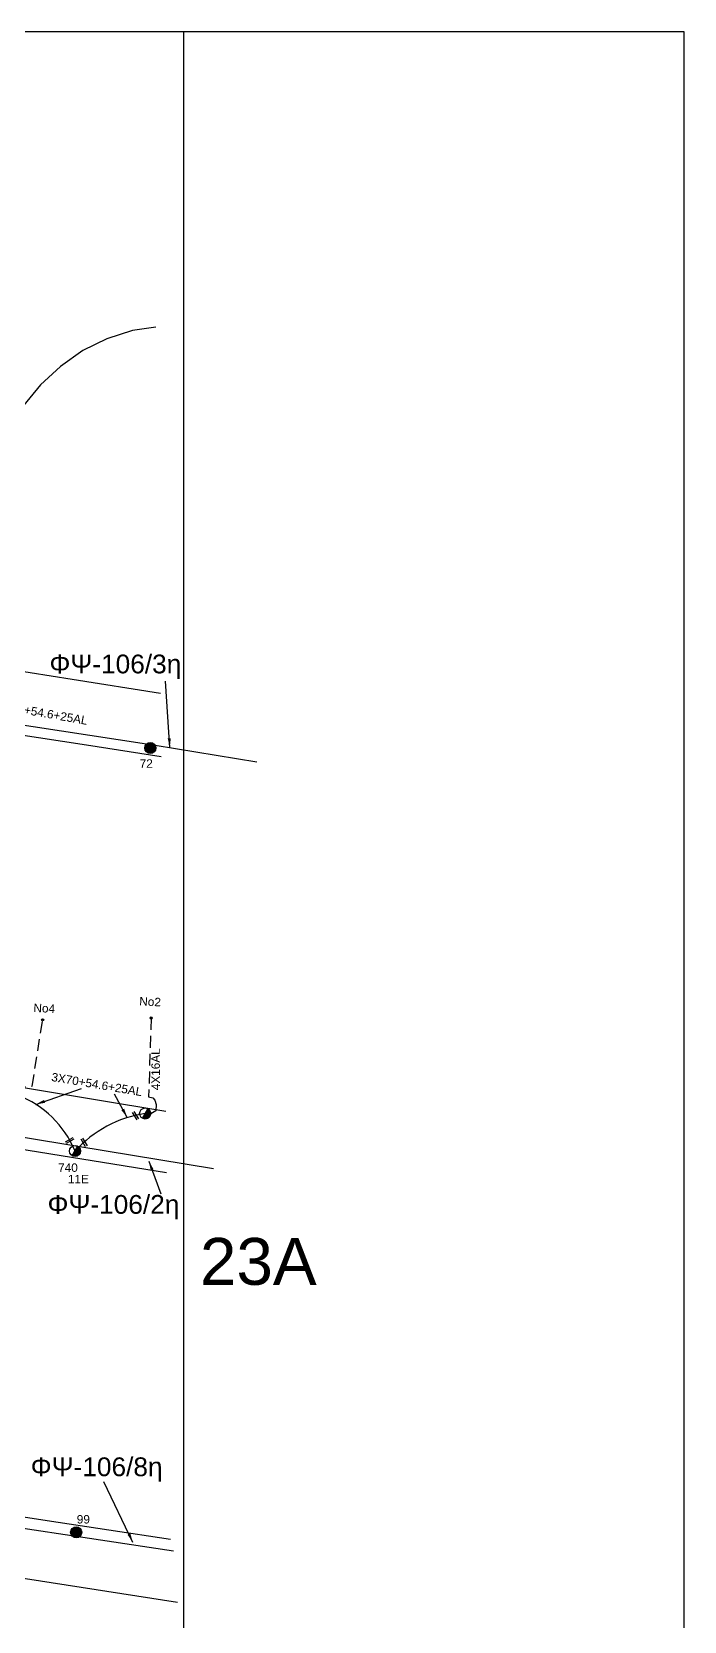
# Model space of a CAD drawing. Header units: millimetres. Extents: x 31 to 3826, y 22 to 1041.
# Drawn here: x 2058 to 2196.9, y 699.5 to 1038.3 of the extents above; entities that cross this region are included whole.
import ezdxf

# ---------------------------------------------------------------- set-up
doc = ezdxf.new("R2010")
doc.units = ezdxf.units.MM
doc.linetypes.add('DASHED', pattern=[19.05, 12.7, -6.35])
for name, color, linetype in [('Άγνωστα', 7, 'Continuous'), ('Επιγραφές - Σχήματα', 7, 'Continuous'), ('Μηχανική τομή', 7, 'Continuous'), ('Στύλος Ξύλινος', 7, 'Continuous'), ('Στύλος Ξύλινος @ 1', 7, 'Continuous'), ('Στύλος ΦΜ', 7, 'Continuous'), ('Στύλος ΦΜ @ 1', 7, 'Continuous'), ('Συνδέσεις', 7, 'Continuous'), ('Συνεστραμμένα ΧΤ   3x70+54.6+25 AL', 7, 'SYN_LINE'), ('Υπόβαθρο ΔΕΗ', 7, 'Continuous'), ('Υπόγεια καλώδια Παροχών ΧΤ   4x16AL', 7, 'DASHED')]:
    doc.layers.add(name, color=color, linetype=linetype)
doc.styles.add('arial', font='arial.ttf')
doc.styles.get("Standard").update_dxf_attribs({"font": 'arial.ttf'})
doc.linetypes.add('SYN_LINE', pattern='A,0.5,-0.0001,["/\\/\\/\\/",Standard,S=0.1,R=0,X=0,Y=-0.05],-0.25', length=0.7501)
doc.dimstyles.new('ISO-25', dxfattribs={"dimtxt": 2.5, "dimasz": 2.5, "dimexe": 1.25, "dimexo": 0.625, "dimtad": 1, "dimtxsty": 'Standard', "dimcen": 2.5, "dimadec": 0, "dimazin": 0, "dimtfac": 1, "dimtmove": 0, "dimatfit": 3, "dimfxl": 1, "dimarcsym": 0})

# ---------------------------------------------------------------- blocks, each defined once
blk = doc.blocks.new('ΥΠΑΡΧΩΝ ΞΥΛΙΝΟΣ ΣΤΥΛΟΣ')
at = {"layer": 'Στύλος Ξύλινος'}
h = blk.add_hatch(color=7, dxfattribs=at)
h.paths.add_polyline_path([(-2.62, 0, 0.270008), (-1.29, -2.28), (1.3, 2.27, 0.576266)])
h.paths.add_polyline_path([(-1.29, -2.28, 0.574793), (2.62, 0, 0.268822), (1.3, 2.27)])
at = {"layer": 'Στύλος Ξύλινος', "color": 7}
blk.add_line((-1.29, -2.28), (1.3, 2.27), dxfattribs=at)
blk.add_circle((0, 0), 2.62, dxfattribs=at)
at = {"layer": 'Στύλος Ξύλινος', "flags": 4}
for tag, p in [('ΑΡΙΘΜΟΣ', (-4.91, 8.6)), ('ΤΥΠΟΣ', (-4.85, 3.39))]:
    blk.add_attdef(tag, p, '', height=4, dxfattribs=at)
blk = doc.blocks.new('ΥΠΑΡΧΩΝ ΤΣΙΜΕΝΤΕΝΙΟΣ ΣΤΥΛΟΣ')
at = {"layer": 'Στύλος ΦΜ'}
blk.add_hatch(color=7, dxfattribs=at).paths.add_polyline_path([(-1.29, -2.28, 0.574793), (2.62, 0, 0.268822), (1.3, 2.27)])
at = {"layer": 'Στύλος ΦΜ', "color": 7}
blk.add_line((-1.29, -2.28), (1.3, 2.27), dxfattribs=at)
blk.add_circle((0, 0), 2.62, dxfattribs=at)
at = {"layer": 'Στύλος ΦΜ', "flags": 4}
for tag, p in [('ΑΡΙΘΜΟΣ', (-4.68, 8.05)), ('ΤΥΠΟΣ', (-4.91, 3.03))]:
    blk.add_attdef(tag, p, '', height=4, dxfattribs=at)
blk = doc.blocks.new('_ΣΥΝΔΕΣΗ')
at = {"layer": 'Συνδέσεις', "linetype": 'SYN_LINE', "ltscale": 40}
blk.add_hatch(color=256, dxfattribs=at).paths.add_polyline_path([(0.5, -0.01, 1), (-0.5, -0.01, 1)])
at = {"layer": 'Συνδέσεις'}
blk.add_circle((0, -0.01), 0.5, dxfattribs=at)
blk = doc.blocks.new('ΜΗΧΑΝΙΚΗ ΤΟΜΗ')
at = {"layer": 'Μηχανική τομή', "ltscale": 40}
for p, q in [((-1.89, 0.78), (1.89, 0.78)), ((1.89, 0), (-1.89, 0))]:
    blk.add_line(p, q, dxfattribs=at)

msp = doc.modelspace()

# ---------------------------------------------------------------- linework, layer by layer
at = {"layer": 'Άγνωστα', "color": 85}
msp.add_lwpolyline([(2034.91, 722.52), (2035.36, 722.42), (2088.16, 714.45)], dxfattribs=at)
at = {"layer": 'Επιγραφές - Σχήματα'}
msp.add_lwpolyline([(59.44, 35.9), (2090.36, 35.9), (2090.36, 1038.33), (59.44, 1038.33)], close=True, dxfattribs=at)
at = {"layer": 'Επιγραφές - Σχήματα', "ltscale": 10}
msp.add_lwpolyline([(2090.36, 35.9), (2196.94, 35.9), (2196.94, 1038.33), (2090.36, 1038.33)], dxfattribs=at)
at = {"layer": 'Συνεστραμμένα ΧΤ   3x70+54.6+25 AL', "color": 27, "ltscale": 20}
for points in [[(2052.28, 891.11), (2082.45, 886.52)], [(2084.24, 886.25), (2105.94, 882.66)]]:
    msp.add_lwpolyline(points, dxfattribs=at)
at = {"layer": 'Συνεστραμμένα ΧΤ   3x70+54.6+25 AL', "color": 2, "linetype": 'SYN_LINE', "lineweight": -3, "ltscale": 20}
msp.add_lwpolyline([(2010.72, 809.46), (2044.58, 804.56), (2067.8, 800.73), (2096.69, 795.98)], dxfattribs=at)
for centre, radius, start, end in [((2047.15, 791.32), 21.75, 22.6941, 68.8542), ((2085.97, 782.65), 25.36, 98.6729, 137.708)]:
    msp.add_arc(centre, radius, start, end, dxfattribs=at)
at = {"layer": 'Υπόβαθρο ΔΕΗ'}
for points in [[(2084.42, 975.34), (2079.45, 974.67), (2074, 972.85), (2068.86, 970.38), (2064.14, 966.99), (2059.83, 963.05), (2055.34, 957.51), (2050.86, 949.99), (2047.55, 943.32), (2044.82, 935.09), (2042.8, 926.86), (2041.23, 916.18), (2040.55, 910.17), (2040.52, 907.3), (2041.13, 905.7), (2042.18, 904.71), (2044.08, 903.96), (2053.16, 902.47), (2066.63, 900.28), (2085.4, 897.33)], [(2085.57, 883.78), (2069.64, 886.26), (2043.08, 890.29), (2041.57, 890.41), (2040.29, 890.2), (2039.32, 889.61), (2038.48, 888.77), (2037.98, 887.84), (2037.66, 886.29), (2036.74, 879.64), (2034.13, 862.55), (2031.11, 842.03), (2028.32, 822.77), (2027.99, 822.07), (2027.93, 821.29), (2028.43, 819.79), (2029.18, 818.73), (2030.69, 817.72), (2033.26, 817.13), (2042.87, 815.56), (2056.2, 813.29), (2071.56, 810.68), (2086.51, 808.21)]]:
    msp.add_lwpolyline(points, dxfattribs=at)
for points in [[(2086.68, 795.1), (2052.83, 800.56), (2031.5, 804.08), (2029.66, 804.26), (2028.36, 804.12), (2027.17, 803.67), (2026.06, 802.89), (2025.21, 801.97), (2024.65, 800.54), (2024.36, 798.39), (2023.42, 792.37), (2019.62, 766.13), (2014.3, 732.33, 0.460272), (2018.36, 727.57), (2061.3, 720.94), (2087.52, 716.96)], [(2089.05, 703.47), (2056.67, 708.53), (2012.63, 715.58, 0.542678), (2011.54, 714.37), (1998.13, 624.31, 0.492357), (2004.25, 621.39), (2021.76, 627.51), (2036.34, 635.68), (2044.97, 641.7), (2056.11, 651.27), (2066.42, 659.9), (2082.25, 675.14), (2089.16, 682.03)]]:
    msp.add_lwpolyline(points, format="xyb", dxfattribs=at)
at = {"layer": 'Υπόγεια καλώδια Παροχών ΧΤ   4x16AL', "color": 2, "ltscale": 0.2}
for points in [[(2051.79, 812.04), (2052.49, 812.71), (2053.37, 813.08), (2054.13, 813.43), (2058.08, 813.54), (2060.31, 827.7)], [(2083.41, 828.08), (2082.88, 811.26), (2083.78, 811.07), (2084.2, 810.53), (2084.51, 809.62), (2084.43, 808.26), (2083.32, 807.65)]]:
    msp.add_lwpolyline(points, dxfattribs=at)

# ---------------------------------------------------------------- block references
at = {"layer": 'Μηχανική τομή'}
for p, xscale, yscale, zscale, rotation in [((2079.92, 807.15), 0.5000000000000124, 0.5000000000000124, 0.5000000000000124, 302.4539296738299), ((2065.97, 802.14), 0.5000000000001322, 0.5000000000001322, 0.5000000000001322, 208.986988411731), ((2068.96, 801.45), 0.500000000000132, 0.500000000000132, 0.500000000000132, 299.6996958311865)]:
    msp.add_blockref('ΜΗΧΑΝΙΚΗ ΤΟΜΗ', p, dxfattribs=dict(at, xscale=xscale, yscale=yscale, zscale=zscale, rotation=rotation))
at = {"layer": 'Στύλος Ξύλινος @ 1', "ltscale": 40}
ref = msp.add_blockref('ΥΠΑΡΧΩΝ ΞΥΛΙΝΟΣ ΣΤΥΛΟΣ', (2083.23, 885.64), dxfattribs=dict(at, xscale=0.4499999999998181, yscale=0.4499999999998181, zscale=0.4499999999998181))
ref.add_attrib('ΤΥΠΟΣ', '72', (2080.97, 881.42), dxfattribs={"layer": 'Στύλος Ξύλινος', "height": 1.8, "flags": 4})
ref = msp.add_blockref('ΥΠΑΡΧΩΝ ΞΥΛΙΝΟΣ ΣΤΥΛΟΣ', (2067.45, 718.43), dxfattribs=dict(at, xscale=0.4499999999998181, yscale=0.4499999999998181, zscale=0.4499999999998181))
ref.add_attrib('ΤΥΠΟΣ', '99', (2067.58, 720.31), dxfattribs={"layer": 'Στύλος Ξύλινος', "height": 1.8, "flags": 4})
at = {"layer": 'Στύλος ΦΜ @ 1', "ltscale": 40, "xscale": 0.4499999999998181, "yscale": 0.4499999999998181, "zscale": 0.4499999999998181}
msp.add_blockref('ΥΠΑΡΧΩΝ ΤΣΙΜΕΝΤΕΝΙΟΣ ΣΤΥΛΟΣ', (2082.15, 807.72), dxfattribs=at)
at = {"layer": 'Στύλος ΦΜ @ 1', "ltscale": 40}
ref = msp.add_blockref('ΥΠΑΡΧΩΝ ΤΣΙΜΕΝΤΕΝΙΟΣ ΣΤΥΛΟΣ', (2067.21, 799.71), dxfattribs=dict(at, xscale=0.4499999999998181, yscale=0.4499999999998181, zscale=0.4499999999998181))
ref.add_attrib('ΤΥΠΟΣ', '11E', (2065.69, 792.84), dxfattribs={"layer": 'Στύλος ΦΜ', "height": 1.8, "flags": 4})
ref.add_attrib('ΑΡΙΘΜΟΣ', '740', (2063.6, 795.28), dxfattribs={"layer": 'Στύλος ΦΜ', "height": 1.8, "flags": 4})
at = {"layer": 'Συνδέσεις', "xscale": 0.4499999999998181, "yscale": 0.4499999999998181, "zscale": 0.4499999999998181}
for p in [(2060.31, 827.7), (2083.41, 828.09)]:
    msp.add_blockref('_ΣΥΝΔΕΣΗ', p, dxfattribs=at)

# ---------------------------------------------------------------- texts
at = {"layer": 'Επιγραφές - Σχήματα', "width": 157.7424, "attachment_point": 1}
for s, insert, char_height in [('ΦΨ-106/3η', (2061.76, 905.55), 4), ('ΦΨ-106/2η', (2061.35, 790.34), 4), ('23A', (2093.81, 781.19), 10), ('ΦΨ-106/8η', (2057.77, 734.4), 4)]:
    msp.add_mtext(s, dxfattribs=dict(at, insert=insert, char_height=char_height))
at = {"layer": 'Επιγραφές - Σχήματα', "char_height": 1.8, "width": 84.1859, "attachment_point": 1, "rotation": 357.1836, "style": 'arial'}
for s, insert in [('No4', (2058.4, 831.17)), ('No2', (2080.94, 832.57))]:
    msp.add_mtext(s, dxfattribs=dict(at, insert=insert))
at = {"layer": 'Συνεστραμμένα ΧΤ   3x70+54.6+25 AL', "color": 7}
msp.add_text('3X70+54.6+25AL', height=1.8, rotation=349.9572, dxfattribs=at).set_placement((2050.44, 893.97))
at = {"layer": 'Συνεστραμμένα ΧΤ   3x70+54.6+25 AL', "color": 7, "insert": (2062.36, 816.44), "char_height": 1.8, "width": 39.9019, "attachment_point": 1, "rotation": 350.4101}
msp.add_mtext('3X70+54.6+25AL', dxfattribs=at)
at = {"layer": 'Υπόγεια καλώδια Παροχών ΧΤ   4x16AL', "color": 7, "insert": (2083.49, 812.67), "char_height": 1.8, "width": 168.3718, "attachment_point": 1, "rotation": 90.228}
msp.add_mtext('4X16AL', dxfattribs=at)

# ---------------------------------------------------------------- leaders
at = {"layer": 'Επιγραφές - Σχήματα', "ltscale": 40}
for points in [[(2087.4, 885.72), (2086.47, 899.86)], [(2058.83, 809.66), (2068.6, 813.03)], [(2078.34, 806.83), (2075.58, 811.86)], [(2082.94, 797.57), (2085.5, 790.57)], [(2079.54, 716.26), (2073.32, 729.22)]]:
    msp.add_leader(points, dimstyle='ISO-25', override={"dimasz": 2, "dimtad": 0}, dxfattribs=at)

doc.saveas('drawing.dxf')
